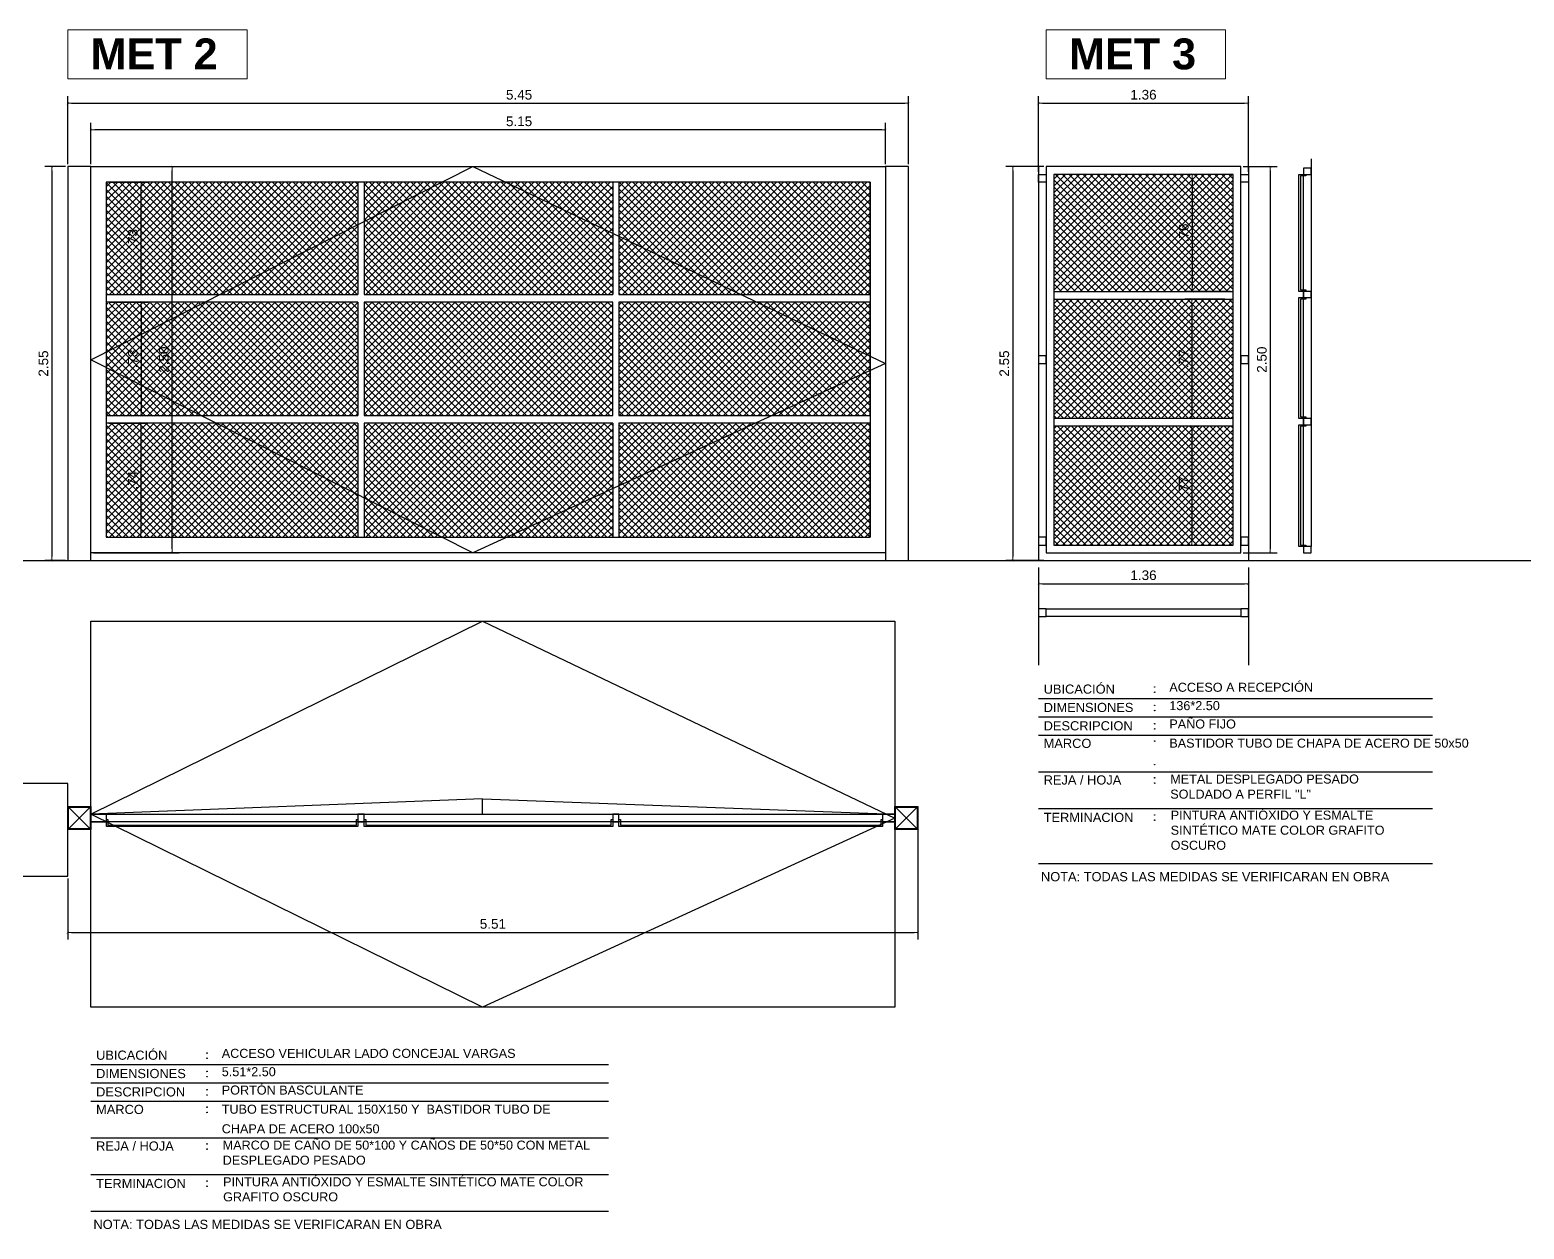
# Model space of a CAD drawing. Extents: x 465 to 637, y -105 to -61.
# Drawn here: x 529.53 to 539.2, y -83.04 to -75.27 of the extents above; entities that cross this region are included whole.
import ezdxf
from ezdxf.enums import TextEntityAlignment as Align

# ---------------------------------------------------------------- set-up
doc = ezdxf.new("R2010")
doc.units = 0
doc.linetypes.add('HIDDEN', pattern=[9.525, 6.35, -3.175])
for name, color, linetype in [('0.1', 1, 'Continuous'), ('01', 1, 'Continuous'), ('A-Proyección', 1, 'HIDDEN'), ('ROT-02', 136, 'Continuous'), ('ROT-TXT', 2, 'Continuous')]:
    doc.layers.add(name, color=color, linetype=linetype)
doc.layers.add('A-Aberturas', color=2, linetype='Continuous', lineweight=18)
doc.layers.add('A-Cotas', color=1, linetype='Continuous', lineweight=5)
doc.styles.add('ARIAL', font='arial.ttf')
doc.styles.add('ROMANS', font='arial.ttf')
doc.styles.add('SANSSERIFBOLD', font='sasb____.pfb')
doc.dimstyles.new('ST-COTA-25', dxfattribs={"dimscale": 0.25, "dimtxt": 0.18, "dimasz": 0.1, "dimexe": 0.18, "dimexo": 0.0625, "dimgap": 0.09, "dimtad": 1, "dimzin": 4, "dimdsep": 46, "dimtxsty": 'ARIAL', "dimblk1": 'COTA_N', "dimblk2": 'COTA_N', "dimsah": 1, "dimcen": 0.09, "dimclrd": 8, "dimclre": 8, "dimclrt": 140, "dimadec": 0, "dimazin": 0, "dimtfac": 1, "dimtix": 1, "dimtmove": 0, "dimatfit": 3, "dimldrblk": 'COTA_N', "dimfxl": 0.18, "dimtolj": 1, "dimtzin": 0, "dimarcsym": 0})

# ---------------------------------------------------------------- blocks, each defined once
blk = doc.blocks.new('COTA_N')
for p, q in [((-1, 0), (0, 0)), ((0, 0.5), (0, -0.5))]:
    blk.add_line(p, q)
at = {"color": 3, "const_width": 0.065}
blk.add_lwpolyline([(0.14, 0.14), (0.28, 0.28), (0, 0), (-0.14, -0.14), (-0.28, -0.28)], dxfattribs=at)
blk = doc.blocks.new('*D156')
at = {"layer": 'A-Cotas', "color": 8, "lineweight": -2, "transparency": 16777216}
for p, q in [((530.0386, -77.0374), (530.2943, -77.0374)), ((530.2493, -77.0624), (530.2493, -77.7453)), ((530.0386, -77.7703), (530.2943, -77.7703))]:
    blk.add_line(p, q, dxfattribs=at)
at = {"layer": 'Defpoints', "color": 0, "transparency": 16777216}
for p in [(530.023, -77.0374, 0), (530.023, -77.7703, 0), (530.2493, -77.7703)]:
    blk.add_point(p, dxfattribs=at)
at = {"layer": 'A-Cotas', "color": 8, "lineweight": -2, "transparency": 16777216, "xscale": 0.025, "yscale": 0.025, "zscale": 0.025}
for p, rotation in [((530.2493, -77.0374), 90), ((530.2493, -77.7703), 270)]:
    blk.add_blockref('COTA_N', p, dxfattribs=dict(at, rotation=rotation))
at = {"layer": 'A-Cotas', "transparency": 16777216, "insert": (530.1949, -77.4039), "char_height": 0.0625, "attachment_point": 5, "rotation": 90, "style": 'ARIAL'}
blk.add_mtext('\\A1;.73', dxfattribs=at)
blk = doc.blocks.new('*D157')
at = {"layer": 'A-Cotas', "color": 8, "lineweight": -2, "transparency": 16777216}
for p, q in [((530.0386, -77.8203), (530.2925, -77.8203)), ((530.2475, -77.8453), (530.2475, -78.5344)), ((530.0386, -78.5594), (530.2925, -78.5594))]:
    blk.add_line(p, q, dxfattribs=at)
at = {"layer": 'Defpoints', "color": 0, "transparency": 16777216}
for p in [(530.023, -77.8203, 0), (530.023, -78.5594, 0), (530.2475, -78.5594)]:
    blk.add_point(p, dxfattribs=at)
at = {"layer": 'A-Cotas', "color": 8, "lineweight": -2, "transparency": 16777216, "xscale": 0.025, "yscale": 0.025, "zscale": 0.025}
for p, rotation in [((530.2475, -77.8203), 90), ((530.2475, -78.5594), 270)]:
    blk.add_blockref('COTA_N', p, dxfattribs=dict(at, rotation=rotation))
at = {"layer": 'A-Cotas', "transparency": 16777216, "insert": (530.1938, -78.1899), "char_height": 0.0625, "attachment_point": 5, "rotation": 90, "style": 'ARIAL'}
blk.add_mtext('\\A1;.74', dxfattribs=at)
blk = doc.blocks.new('*D158')
at = {"layer": 'A-Cotas', "color": 8, "lineweight": -2, "transparency": 16777216}
for p, q in [((529.9408, -76.1594), (530.4952, -76.1594)), ((530.4502, -78.6344), (530.4502, -76.1844)), ((529.9408, -78.6594), (530.4952, -78.6594))]:
    blk.add_line(p, q, dxfattribs=at)
at = {"layer": 'Defpoints', "color": 0, "transparency": 16777216}
for p in [(529.9252, -76.1594, 0), (530.4502, -76.1594), (529.9252, -78.6594, 0)]:
    blk.add_point(p, dxfattribs=at)
at = {"layer": 'A-Cotas', "color": 8, "lineweight": -2, "transparency": 16777216, "xscale": 0.025, "yscale": 0.025, "zscale": 0.025}
for p, rotation in [((530.4502, -76.1594), 90), ((530.4502, -78.6594), 270)]:
    blk.add_blockref('COTA_N', p, dxfattribs=dict(at, rotation=rotation))
at = {"layer": 'A-Cotas', "transparency": 16777216, "insert": (530.3958, -77.4094), "char_height": 0.0625, "attachment_point": 5, "rotation": 90, "style": 'ARIAL'}
blk.add_mtext('\\A1;2.50', dxfattribs=at)
blk = doc.blocks.new('*D153')
at = {"layer": 'A-Cotas', "color": 8, "lineweight": -2, "transparency": 16777216}
for p, q in [((529.923, -76.1438), (529.923, -75.8757)), ((535.0445, -75.9207), (529.948, -75.9207)), ((535.0695, -76.1438), (535.0695, -75.8757))]:
    blk.add_line(p, q, dxfattribs=at)
at = {"layer": 'Defpoints', "color": 0, "transparency": 16777216}
for p in [(529.923, -75.9207), (529.923, -76.1594, 0), (535.0695, -76.1594, 0)]:
    blk.add_point(p, dxfattribs=at)
at = {"layer": 'A-Cotas', "color": 8, "lineweight": -2, "transparency": 16777216, "xscale": 0.025, "yscale": 0.025, "zscale": 0.025, "rotation": 180}
blk.add_blockref('COTA_N', (529.923, -75.9207), dxfattribs=at)
at = {"layer": 'A-Cotas', "color": 8, "lineweight": -2, "transparency": 16777216, "xscale": 0.025, "yscale": 0.025, "zscale": 0.025}
blk.add_blockref('COTA_N', (535.0695, -75.9207), dxfattribs=at)
at = {"layer": 'A-Cotas', "transparency": 16777216, "insert": (532.6962, -75.8662), "char_height": 0.0625, "attachment_point": 5, "style": 'ARIAL'}
blk.add_mtext('\\A1;5.15', dxfattribs=at)
blk = doc.blocks.new('*D154')
at = {"layer": 'A-Cotas', "color": 8, "lineweight": -2, "transparency": 16777216}
for p, q in [((529.7736, -76.1438), (529.7736, -75.7034)), ((529.7986, -75.7484), (535.1938, -75.7484)), ((535.2188, -76.1438), (535.2188, -75.7034))]:
    blk.add_line(p, q, dxfattribs=at)
at = {"layer": 'Defpoints', "color": 0, "transparency": 16777216}
for p in [(535.2188, -75.7484), (529.7736, -76.1594, 0), (535.2188, -76.1594)]:
    blk.add_point(p, dxfattribs=at)
at = {"layer": 'A-Cotas', "color": 8, "lineweight": -2, "transparency": 16777216, "xscale": 0.025, "yscale": 0.025, "zscale": 0.025, "rotation": 180}
blk.add_blockref('COTA_N', (529.7736, -75.7484), dxfattribs=at)
at = {"layer": 'A-Cotas', "color": 8, "lineweight": -2, "transparency": 16777216, "xscale": 0.025, "yscale": 0.025, "zscale": 0.025}
blk.add_blockref('COTA_N', (535.2188, -75.7484), dxfattribs=at)
at = {"layer": 'A-Cotas', "transparency": 16777216, "insert": (532.6962, -75.6941), "char_height": 0.0625, "attachment_point": 5, "style": 'ARIAL'}
blk.add_mtext('\\A1;5.45', dxfattribs=at)
blk = doc.blocks.new('*D155')
at = {"layer": 'A-Cotas', "color": 8, "lineweight": -2, "transparency": 16777216}
for p, q in [((529.758, -76.1594, 0), (529.6254, -76.1594, 0)), ((529.6704, -76.1844, 0), (529.6704, -78.6844, 0)), ((529.758, -78.7094, 0), (529.6254, -78.7094, 0))]:
    blk.add_line(p, q, dxfattribs=at)
at = {"layer": 'Defpoints', "color": 0, "transparency": 16777216}
for p in [(529.7736, -76.1594, 0), (529.6704, -78.7094, 0), (529.7736, -78.7094, 0)]:
    blk.add_point(p, dxfattribs=at)
at = {"layer": 'A-Cotas', "color": 8, "lineweight": -2, "transparency": 16777216, "xscale": 0.025, "yscale": 0.025, "zscale": 0.025}
for p, rotation in [((529.6704, -76.1594, 0), 90), ((529.6704, -78.7094, 0), 270)]:
    blk.add_blockref('COTA_N', p, dxfattribs=dict(at, rotation=rotation))
at = {"layer": 'A-Cotas', "transparency": 16777216, "insert": (529.616, -77.4344, 0), "char_height": 0.0625, "attachment_point": 5, "rotation": 90, "style": 'ARIAL'}
blk.add_mtext('\\A1;2.55', dxfattribs=at)
blk = doc.blocks.new('*D159')
at = {"layer": 'A-Cotas', "color": 8, "lineweight": -2, "transparency": 16777216}
for p, q in [((530.0386, -76.2594, 0), (530.2943, -76.2594, 0)), ((530.2493, -76.9624, 0), (530.2493, -76.2844, 0)), ((530.0386, -76.9874, 0), (530.2943, -76.9874, 0))]:
    blk.add_line(p, q, dxfattribs=at)
at = {"layer": 'Defpoints', "color": 0, "transparency": 16777216}
for p in [(530.023, -76.2594, 0), (530.2493, -76.2594, 0), (530.023, -76.9874, 0)]:
    blk.add_point(p, dxfattribs=at)
at = {"layer": 'A-Cotas', "color": 8, "lineweight": -2, "transparency": 16777216, "xscale": 0.025, "yscale": 0.025, "zscale": 0.025}
for p, rotation in [((530.2493, -76.2594, 0), 90), ((530.2493, -76.9874, 0), 270)]:
    blk.add_blockref('COTA_N', p, dxfattribs=dict(at, rotation=rotation))
at = {"layer": 'A-Cotas', "transparency": 16777216, "insert": (530.1949, -76.6234, 0), "char_height": 0.0625, "attachment_point": 5, "rotation": 90, "style": 'ARIAL'}
blk.add_mtext('\\A1;.73', dxfattribs=at)
blk = doc.blocks.new('*D160')
at = {"layer": 'A-Cotas', "color": 8, "lineweight": -2, "transparency": 16777216}
for p, q in [((536.0599, -76.1938), (536.0599, -75.7034)), ((536.0849, -75.7484), (537.3947, -75.7484)), ((537.4197, -76.1938), (537.4197, -75.7034))]:
    blk.add_line(p, q, dxfattribs=at)
at = {"layer": 'Defpoints', "color": 0, "transparency": 16777216}
for p in [(537.4197, -75.7484), (536.0599, -76.2094), (537.4197, -76.2094)]:
    blk.add_point(p, dxfattribs=at)
at = {"layer": 'A-Cotas', "color": 8, "lineweight": -2, "transparency": 16777216, "xscale": 0.025, "yscale": 0.025, "zscale": 0.025, "rotation": 180}
blk.add_blockref('COTA_N', (536.0599, -75.7484), dxfattribs=at)
at = {"layer": 'A-Cotas', "color": 8, "lineweight": -2, "transparency": 16777216, "xscale": 0.025, "yscale": 0.025, "zscale": 0.025}
blk.add_blockref('COTA_N', (537.4197, -75.7484), dxfattribs=at)
at = {"layer": 'A-Cotas', "transparency": 16777216, "insert": (536.7398, -75.694), "char_height": 0.0625, "attachment_point": 5, "style": 'ARIAL'}
blk.add_mtext('\\A1;1.36', dxfattribs=at)
blk = doc.blocks.new('*D161')
at = {"layer": 'A-Cotas', "color": 8, "lineweight": -2, "transparency": 16777216}
for p, q in [((536.0943, -76.1594), (535.848, -76.1594)), ((535.893, -76.1844), (535.893, -78.6844)), ((536.0943, -78.7094), (535.848, -78.7094))]:
    blk.add_line(p, q, dxfattribs=at)
at = {"layer": 'Defpoints', "color": 0, "transparency": 16777216}
for p in [(536.1099, -76.1594), (535.893, -78.7094), (536.1099, -78.7094)]:
    blk.add_point(p, dxfattribs=at)
at = {"layer": 'A-Cotas', "color": 8, "lineweight": -2, "transparency": 16777216, "xscale": 0.025, "yscale": 0.025, "zscale": 0.025}
for p, rotation in [((535.893, -76.1594), 90), ((535.893, -78.7094), 270)]:
    blk.add_blockref('COTA_N', p, dxfattribs=dict(at, rotation=rotation))
at = {"layer": 'A-Cotas', "transparency": 16777216, "insert": (535.8386, -77.4344), "char_height": 0.0625, "attachment_point": 5, "rotation": 90, "style": 'ARIAL'}
blk.add_mtext('\\A1;2.55', dxfattribs=at)
blk = doc.blocks.new('*D223')
at = {"layer": 'A-Cotas', "color": 8, "lineweight": -2, "transparency": 16777216}
for p, q in [((535.2794, -80.3933), (535.2794, -81.1629)), ((529.7736, -80.7693), (529.7736, -81.1629)), ((529.7986, -81.1179), (535.2544, -81.1179))]:
    blk.add_line(p, q, dxfattribs=at)
at = {"layer": 'Defpoints', "color": 0, "transparency": 16777216}
for p in [(535.2794, -80.3776), (529.7736, -80.7537), (535.2794, -81.1179)]:
    blk.add_point(p, dxfattribs=at)
at = {"layer": 'A-Cotas', "color": 8, "lineweight": -2, "transparency": 16777216, "xscale": 0.025, "yscale": 0.025, "zscale": 0.025, "rotation": 180}
blk.add_blockref('COTA_N', (529.7736, -81.1179), dxfattribs=at)
at = {"layer": 'A-Cotas', "color": 8, "lineweight": -2, "transparency": 16777216, "xscale": 0.025, "yscale": 0.025, "zscale": 0.025}
blk.add_blockref('COTA_N', (535.2794, -81.1179), dxfattribs=at)
at = {"layer": 'A-Cotas', "transparency": 16777216, "insert": (532.5265, -81.0634), "char_height": 0.0625, "attachment_point": 5, "style": 'ARIAL'}
blk.add_mtext('\\A1;5.51', dxfattribs=at)
blk = doc.blocks.new('*D224')
at = {"layer": 'A-Cotas', "color": 8, "lineweight": -2, "transparency": 16777216}
for p, q in [((536.0599, -78.7715), (536.0599, -78.9048)), ((536.0849, -78.8598), (537.3947, -78.8598)), ((537.4197, -78.7715), (537.4197, -78.9048))]:
    blk.add_line(p, q, dxfattribs=at)
at = {"layer": 'Defpoints', "color": 0, "transparency": 16777216}
for p in [(536.0599, -78.7558), (537.4197, -78.7558), (537.4197, -78.8598)]:
    blk.add_point(p, dxfattribs=at)
at = {"layer": 'A-Cotas', "color": 8, "lineweight": -2, "transparency": 16777216, "xscale": 0.025, "yscale": 0.025, "zscale": 0.025, "rotation": 180}
blk.add_blockref('COTA_N', (536.0599, -78.8598), dxfattribs=at)
at = {"layer": 'A-Cotas', "color": 8, "lineweight": -2, "transparency": 16777216, "xscale": 0.025, "yscale": 0.025, "zscale": 0.025}
blk.add_blockref('COTA_N', (537.4197, -78.8598), dxfattribs=at)
at = {"layer": 'A-Cotas', "transparency": 16777216, "insert": (536.7398, -78.8054), "char_height": 0.0625, "attachment_point": 5, "style": 'ARIAL'}
blk.add_mtext('\\A1;1.36', dxfattribs=at)
blk = doc.blocks.new('*D225')
at = {"layer": 'A-Cotas', "color": 8, "lineweight": -2, "transparency": 16777216}
for p, q in [((537.3853, -76.1594), (537.6058, -76.1594)), ((537.5608, -76.1844), (537.5608, -78.6344)), ((537.3853, -78.6594), (537.6058, -78.6594))]:
    blk.add_line(p, q, dxfattribs=at)
at = {"layer": 'Defpoints', "color": 0, "transparency": 16777216}
for p in [(537.3697, -76.1594), (537.3697, -78.6594), (537.5608, -78.6594)]:
    blk.add_point(p, dxfattribs=at)
at = {"layer": 'A-Cotas', "color": 8, "lineweight": -2, "transparency": 16777216, "xscale": 0.025, "yscale": 0.025, "zscale": 0.025}
for p, rotation in [((537.5608, -76.1594), 90), ((537.5608, -78.6594), 270)]:
    blk.add_blockref('COTA_N', p, dxfattribs=dict(at, rotation=rotation))
at = {"layer": 'A-Cotas', "transparency": 16777216, "insert": (537.5063, -77.4094), "char_height": 0.0625, "attachment_point": 5, "rotation": 90, "style": 'ARIAL'}
blk.add_mtext('\\A1;2.50', dxfattribs=at)
blk = doc.blocks.new('*D228')
at = {"layer": 'A-Cotas', "color": 8, "lineweight": -2, "transparency": 16777216}
for p, q in [((537.3041, -76.2094), (537.0101, -76.2094)), ((537.0551, -76.2344), (537.0551, -76.9424)), ((537.3041, -76.9674), (537.0101, -76.9674))]:
    blk.add_line(p, q, dxfattribs=at)
at = {"layer": 'Defpoints', "color": 0, "transparency": 16777216}
for p in [(537.3197, -76.2094), (537.0551, -76.9674), (537.3197, -76.9674)]:
    blk.add_point(p, dxfattribs=at)
at = {"layer": 'A-Cotas', "color": 8, "lineweight": -2, "transparency": 16777216, "xscale": 0.025, "yscale": 0.025, "zscale": 0.025}
for p, rotation in [((537.0551, -76.2094), 90), ((537.0551, -76.9674), 270)]:
    blk.add_blockref('COTA_N', p, dxfattribs=dict(at, rotation=rotation))
at = {"layer": 'A-Cotas', "transparency": 16777216, "insert": (537.0007, -76.5884), "char_height": 0.0625, "attachment_point": 5, "rotation": 90, "style": 'ARIAL'}
blk.add_mtext('\\A1;.76', dxfattribs=at)
blk = doc.blocks.new('*D229')
at = {"layer": 'A-Cotas', "color": 8, "lineweight": -2, "transparency": 16777216}
for p, q in [((537.2655, -77.0174), (537.0083, -77.0174)), ((537.0533, -77.0424), (537.0533, -77.7653)), ((537.3041, -77.7903), (537.0083, -77.7903))]:
    blk.add_line(p, q, dxfattribs=at)
at = {"layer": 'Defpoints', "color": 0, "transparency": 16777216}
for p in [(537.2811, -77.0174), (537.0533, -77.7903), (537.3197, -77.7903)]:
    blk.add_point(p, dxfattribs=at)
at = {"layer": 'A-Cotas', "color": 8, "lineweight": -2, "transparency": 16777216, "xscale": 0.025, "yscale": 0.025, "zscale": 0.025}
for p, rotation in [((537.0533, -77.0174), 90), ((537.0533, -77.7903), 270)]:
    blk.add_blockref('COTA_N', p, dxfattribs=dict(at, rotation=rotation))
at = {"layer": 'A-Cotas', "transparency": 16777216, "insert": (536.9996, -77.4039), "char_height": 0.0625, "attachment_point": 5, "rotation": 90, "style": 'ARIAL'}
blk.add_mtext('\\A1;.77', dxfattribs=at)
blk = doc.blocks.new('*D230')
at = {"layer": 'A-Cotas', "color": 8, "lineweight": -2, "transparency": 16777216}
for p, q in [((537.0533, -77.8653), (537.0533, -78.5844)), ((537.069, -77.8403), (537.0983, -77.8403)), ((537.069, -78.6094), (537.0983, -78.6094))]:
    blk.add_line(p, q, dxfattribs=at)
at = {"layer": 'Defpoints', "color": 0, "transparency": 16777216}
for p in [(537.0533, -77.8403), (537.0533, -78.6094), (537.0533, -78.6094)]:
    blk.add_point(p, dxfattribs=at)
at = {"layer": 'A-Cotas', "color": 8, "lineweight": -2, "transparency": 16777216, "xscale": 0.025, "yscale": 0.025, "zscale": 0.025}
for p, rotation in [((537.0533, -77.8403), 90), ((537.0533, -78.6094), 270)]:
    blk.add_blockref('COTA_N', p, dxfattribs=dict(at, rotation=rotation))
at = {"layer": 'A-Cotas', "transparency": 16777216, "insert": (536.9996, -78.2249), "char_height": 0.0625, "attachment_point": 5, "rotation": 90, "style": 'ARIAL'}
blk.add_mtext('\\A1;.77', dxfattribs=at)

msp = doc.modelspace()

# ---------------------------------------------------------------- hatches: boundary and pattern name
at = {"layer": '01'}
h = msp.add_hatch(dxfattribs=at)
h.set_pattern_fill('ANSI37', color=252, scale=0.01)
h.set_pattern_definition([(45, (-24.68206, 28.89399), (-0.0224506403, 0.0224506403), []), (135, (-24.68206, 28.89399), (-0.0224506403, -0.0224506403), [])])
h.paths.add_polyline_path([(537.3197, -76.9674), (537.3197, -76.2094), (536.1599, -76.2094), (536.1599, -76.9674)])
h.paths.add_polyline_path([(536.1599, -77.0174), (536.1599, -77.7903), (537.3197, -77.7903), (537.3197, -77.0174)])
h.paths.add_polyline_path([(536.1599, -77.8403), (536.1599, -78.6094), (537.3197, -78.6094), (537.3197, -77.8403)])
h = msp.add_hatch(dxfattribs=at)
h.set_pattern_fill('ANSI37', color=252, scale=0.01)
h.set_pattern_definition([(45, (115.306123, 317.935397), (-0.0224506403, 0.0224506403), []), (135, (115.306123, 317.935397), (-0.0224506403, -0.0224506403), [])])
h.paths.add_polyline_path([(531.6527, -77.7703), (531.6527, -77.0374), (530.023, -77.0429), (530.023, -77.7759)])
h.paths.add_polyline_path([(533.3425, -77.0374), (533.3425, -77.7703), (534.9695, -77.7703), (534.9695, -77.0374)])
h.paths.add_polyline_path([(533.3025, -77.7703), (533.3025, -77.0374), (531.6927, -77.0374), (531.6927, -77.7703)])
h.paths.add_polyline_path([(531.6527, -76.9874), (531.6527, -76.2594), (530.023, -76.2594), (530.023, -76.9874)])
h.paths.add_polyline_path([(533.3025, -76.9874), (533.3025, -76.2594), (531.6927, -76.2594), (531.6927, -76.9874)])
h.paths.add_polyline_path([(533.3425, -76.2594), (533.3425, -76.9874), (534.9695, -76.9874), (534.9695, -76.2594)])
h.paths.add_polyline_path([(531.6527, -78.5594), (531.6527, -77.8203), (530.023, -77.8203), (530.023, -78.5594)])
h.paths.add_polyline_path([(533.3025, -78.5594), (533.3025, -77.8203), (531.6927, -77.8203), (531.6927, -78.5594)])
h.paths.add_polyline_path([(533.3425, -77.8203), (533.3425, -78.5594), (534.9695, -78.5594), (534.9695, -77.8203)])

# ---------------------------------------------------------------- linework, layer by layer
at = {"color": 2, "elevation": 0}
for points in [[(529.7736, -78.7094), (529.923, -78.7094), (529.923, -76.1594), (529.7736, -76.1594)], [(535.0695, -78.7094), (535.2188, -78.7094), (535.2188, -76.1594), (535.0695, -76.1594)], [(537.791, -76.2094), (537.791, -76.2194), (537.756, -76.2194), (537.756, -76.9574), (537.791, -76.9574), (537.791, -76.9674), (537.746, -76.9674), (537.746, -76.2094)], [(531.6927, -80.3876), (531.7027, -80.3876), (531.7027, -80.4226), (533.2925, -80.4226), (533.2925, -80.3876), (533.3025, -80.3876), (533.3025, -80.4326), (531.6927, -80.4326)], [(533.3425, -80.3876), (533.3525, -80.3876), (533.3525, -80.4226), (535.0401, -80.4226), (535.0401, -80.3876), (535.0501, -80.3876), (535.0501, -80.4326), (533.3425, -80.4326)]]:
    msp.add_lwpolyline(points, close=True, dxfattribs=at)
at = {"color": 2}
for points in [[(536.0599, -76.1594), (536.0599, -78.7094)], [(537.4197, -76.1594), (537.4197, -78.7094)], [(536.0599, -78.7558), (536.0599, -79.387)], [(537.4197, -78.7558), (537.4197, -79.387)]]:
    msp.add_lwpolyline(points, dxfattribs=at)
at = {"color": 3, "elevation": 0}
for points in [[(537.776, -76.1694), (537.776, -76.2094), (537.826, -76.2094), (537.826, -76.1694)], [(537.776, -77.7903), (537.776, -77.8303), (537.826, -77.8303), (537.826, -77.7903)], [(537.776, -78.6194), (537.776, -78.6594), (537.826, -78.6594), (537.826, -78.6194)], [(531.6527, -80.4026), (531.6927, -80.4026), (531.6927, -80.3526), (531.6527, -80.3526)], [(533.3025, -80.4026), (533.3425, -80.4026), (533.3425, -80.3526), (533.3025, -80.3526)], [(535.0501, -80.4026), (535.1294, -80.4026), (535.1294, -80.3526), (535.0501, -80.3526)]]:
    msp.add_lwpolyline(points, close=True, dxfattribs=at)
at = {"color": 2}
for points in [[(537.791, -77.0074), (537.791, -77.0174), (537.756, -77.0174), (537.756, -77.7803), (537.791, -77.7803), (537.791, -77.7903), (537.746, -77.7903), (537.746, -77.0074)], [(537.791, -77.8303), (537.791, -77.8403), (537.756, -77.8403), (537.756, -78.6094), (537.791, -78.6094), (537.791, -78.6194), (537.746, -78.6194), (537.746, -77.8303)], [(530.0236, -80.3876), (530.0336, -80.3876), (530.0336, -80.4226), (531.6427, -80.4226), (531.6427, -80.3876), (531.6527, -80.3876), (531.6527, -80.4326), (530.0236, -80.4326)]]:
    msp.add_lwpolyline(points, close=True, dxfattribs=at)
at = {"color": 3}
for points in [[(537.776, -76.9674), (537.776, -77.0074), (537.826, -77.0074), (537.826, -76.9674)], [(536.1099, -79.0221), (537.3697, -79.0221), (537.3697, -79.0721), (536.1099, -79.0721)], [(529.7736, -80.3026), (529.9236, -80.3026), (529.9236, -80.4526), (529.7736, -80.4526)], [(529.7786, -80.3076), (529.9186, -80.3076), (529.9186, -80.4476), (529.7786, -80.4476)], [(535.1294, -80.3026), (535.2794, -80.3026), (535.2794, -80.4526), (535.1294, -80.4526)], [(535.1344, -80.3076), (535.2744, -80.3076), (535.2744, -80.4476), (535.1344, -80.4476)], [(529.9236, -80.4026), (530.0236, -80.4026), (530.0236, -80.3526), (529.9236, -80.3526)]]:
    msp.add_lwpolyline(points, close=True, dxfattribs=at)
at = {"color": 5}
msp.add_lwpolyline([(529.4736, -80.7537), (529.7736, -80.7537), (529.7736, -80.1537), (529.4736, -80.1537)], close=True, dxfattribs=at)
at = {"color": 1}
for points in [[(529.7786, -80.3076), (529.9186, -80.4476)], [(529.7786, -80.4476), (529.9186, -80.3076)], [(535.1344, -80.3076), (535.2744, -80.4476)], [(535.1344, -80.4476), (535.2744, -80.3076)]]:
    msp.add_lwpolyline(points, dxfattribs=at)
at = {"layer": '0.1'}
for p, q in [((536.0599, -79.6028), (538.6104, -79.6028)), ((536.0599, -79.7216), (538.6104, -79.7216)), ((536.0599, -79.8405), (538.6104, -79.8405)), ((536.0599, -80.0782), (538.6104, -80.0782)), ((536.0599, -80.3159), (538.6104, -80.3159)), ((536.0599, -80.6725), (538.6104, -80.6725)), ((529.9236, -81.9733), (533.2757, -81.9733)), ((529.9236, -82.0922), (533.2757, -82.0922)), ((529.9236, -82.211), (533.2757, -82.211)), ((529.9236, -82.4488), (533.2757, -82.4488)), ((529.9236, -82.4488), (533.2757, -82.4488)), ((529.9236, -82.6865), (533.2757, -82.6865)), ((529.9236, -82.6865), (533.2757, -82.6865)), ((529.9236, -82.6865), (533.2757, -82.6865)), ((529.9236, -82.6865), (533.2757, -82.6865)), ((529.9236, -82.9242), (533.2757, -82.9242))]:
    msp.add_line(p, q, dxfattribs=at)
at = {"layer": '0.1', "color": 5}
msp.add_lwpolyline([(524.0143, -78.7094), (631.8609, -78.7094)], dxfattribs=at)
at = {"layer": '01', "elevation": 0}
for points in [[(537.826, -76.1094), (537.826, -78.6194), (537.776, -78.6194), (537.776, -76.2094), (537.826, -76.2094)], [(537.826, -76.2094), (537.826, -78.6194), (537.776, -78.6194), (537.776, -76.2094), (537.826, -76.2094)], [(530.023, -76.2594), (530.023, -78.5594)], [(533.3425, -76.9874), (534.9695, -76.9874), (534.9695, -76.2594), (530.023, -76.2594), (530.023, -76.9874), (531.6527, -76.9874)], [(531.6527, -76.2594), (531.6527, -76.9874)], [(531.6927, -76.2594), (531.6927, -76.9874)], [(533.3025, -76.2594), (533.3025, -76.9874)], [(533.3425, -76.2594), (533.3425, -76.9874)], [(534.9695, -76.2594), (534.9695, -78.5594)], [(531.6927, -76.9874), (533.3025, -76.9874)], [(531.6527, -77.0374), (530.023, -77.0374), (530.023, -77.7703), (531.6527, -77.7703)], [(531.6527, -77.0374), (531.6527, -77.7703)], [(531.6527, -77.8203), (530.023, -77.8203), (530.023, -78.5594), (534.9695, -78.5594), (534.9695, -77.8203), (533.3425, -77.8203)], [(533.3025, -77.8203), (531.6927, -77.8203)], [(533.3025, -77.8203), (533.3025, -78.5594)], [(533.3425, -77.8203), (533.3425, -78.5594)]]:
    msp.add_lwpolyline(points, dxfattribs=at)
for points in [[(529.923, -76.1594), (535.0695, -76.1594), (535.0695, -78.6594), (529.923, -78.6594)], [(533.3025, -77.7703), (533.3025, -77.0374), (531.6927, -77.0374), (531.6927, -77.7703)], [(533.3425, -77.7703), (534.9695, -77.7703), (534.9695, -77.0374), (533.3425, -77.0374)]]:
    msp.add_lwpolyline(points, close=True, dxfattribs=at)
at = {"layer": '01'}
for points in [[(536.1099, -76.2594), (536.0599, -76.2594), (536.0599, -76.2094), (536.1099, -76.2094)], [(536.1099, -78.6594), (537.3697, -78.6594), (537.3697, -76.1594), (536.1099, -76.1594)], [(536.1599, -78.6094), (537.3197, -78.6094), (537.3197, -76.2094), (536.1599, -76.2094)], [(537.4197, -76.2594), (537.3697, -76.2594), (537.3697, -76.2094), (537.4197, -76.2094)], [(536.1099, -77.3844), (536.0599, -77.3844), (536.0599, -77.4344), (536.1099, -77.4344)], [(537.4197, -77.3844), (537.3697, -77.3844), (537.3697, -77.4344), (537.4197, -77.4344)], [(536.1099, -78.5594), (536.0599, -78.5594), (536.0599, -78.6094), (536.1099, -78.6094)], [(537.4197, -78.5594), (537.3697, -78.5594), (537.3697, -78.6094), (537.4197, -78.6094)], [(536.1099, -79.0221), (536.0599, -79.0221), (536.0599, -79.0721), (536.1099, -79.0721)], [(537.4197, -79.0221), (537.3697, -79.0221), (537.3697, -79.0721), (537.4197, -79.0721)]]:
    msp.add_lwpolyline(points, close=True, dxfattribs=at)
for points in [[(536.1599, -76.9674), (537.3197, -76.9674)], [(536.1599, -77.0174), (537.3197, -77.0174)], [(537.3197, -77.7903), (536.1599, -77.7903)], [(531.6527, -77.8203), (531.6527, -78.5594)], [(531.6927, -77.8203), (531.6927, -78.5594)], [(537.3197, -77.8403), (536.1599, -77.8403)], [(532.4583, -80.3526), (532.4583, -80.2526), (529.9236, -80.3526)], [(532.4583, -80.2526), (535.1288, -80.3526)], [(529.9236, -80.3526), (535.1294, -80.3526), (535.1294, -80.4026), (529.9236, -80.4026), (529.9236, -80.3526)], [(529.9236, -80.3526), (535.1294, -80.3526), (535.1294, -80.4026), (529.9236, -80.4026), (529.9236, -80.3526)]]:
    msp.add_lwpolyline(points, dxfattribs=at)
at = {"layer": '01', "color": 251, "elevation": 0}
msp.add_lwpolyline([(529.9236, -79.1027), (535.1294, -79.1027), (535.1294, -81.6026), (529.9236, -81.6026)], close=True, dxfattribs=at)
at = {"layer": 'A-Cotas', "color": 1}
msp.add_lwpolyline([(529.7736, -75.5907), (530.9352, -75.5907), (530.9352, -75.2737), (529.7736, -75.2737)], close=True, dxfattribs=at)
at = {"layer": 'A-Cotas', "color": 1, "elevation": 0}
msp.add_lwpolyline([(536.1099, -75.5907), (537.2715, -75.5907), (537.2715, -75.2737), (536.1099, -75.2737)], close=True, dxfattribs=at)
at = {"layer": 'A-Proyección', "elevation": 0}
msp.add_lwpolyline([(532.3976, -76.1594), (535.0695, -77.4344), (532.3976, -78.6594), (529.923, -77.4094), (532.3976, -76.1594)], dxfattribs=at)
at = {"layer": 'A-Proyección', "color": 251, "elevation": 0}
msp.add_lwpolyline([(532.4583, -79.1027), (535.1294, -80.3776), (532.4583, -81.6026), (529.9236, -80.3526), (532.4583, -79.1027)], dxfattribs=at)
at = {"layer": 'ROT-02'}
msp.add_line((529.9236, -82.211), (533.2757, -82.211), dxfattribs=at)
at = {"layer": 'ROT-TXT'}
for centre in [(536.8121, -79.5288), (536.8121, -79.5627), (536.8121, -79.6477), (536.8121, -79.6815), (536.8121, -79.7666), (536.8121, -79.8004), (536.8121, -79.8792), (536.8121, -80.0319), (536.8121, -80.1173), (536.8121, -80.1511), (536.8121, -80.3577), (536.8121, -80.3915), (530.6758, -81.8994), (530.6758, -81.9332), (530.6758, -82.0182), (530.6758, -82.0521), (530.6758, -82.1371), (530.6758, -82.1709), (530.6758, -82.2498), (530.6758, -82.2836), (530.6758, -82.4878), (530.6758, -82.5216), (530.6758, -82.7283), (530.6758, -82.7621)]:
    msp.add_circle(centre, 0.00199, dxfattribs=at)

# ---------------------------------------------------------------- texts
at = {"layer": 'A-Aberturas', "style": 'SANSSERIFBOLD'}
for s, p in [('MET 2', (529.9214, -75.5291)), ('MET 3', (536.2577, -75.5291, 0))]:
    msp.add_text(s, height=0.2, dxfattribs=at).set_placement(p)
at = {"layer": 'ROT-TXT', "style": 'ROMANS'}
for s, height, p in [('UBICACIÓN', 0.05943, (536.0932, -79.5425)), ('DIMENSIONES', 0.059429, (536.0932, -79.6613)), ('DESCRIPCION', 0.059429, (536.0932, -79.7802)), ('MARCO', 0.05943, (536.0932, -79.8938)), ('REJA / HOJA', 0.059429, (536.0932, -80.1308)), ('TERMINACION', 0.059429, (536.0932, -80.3734)), ('UBICACIÓN', 0.05943, (529.9569, -81.913)), ('DIMENSIONES', 0.059429, (529.9569, -82.0319)), ('DESCRIPCION', 0.059429, (529.9569, -82.1507)), ('MARCO', 0.05943, (529.9569, -82.2643)), ('REJA / HOJA', 0.059429, (529.9569, -82.5013)), ('TERMINACION', 0.059429, (529.9569, -82.744))]:
    msp.add_text(s, height=height, dxfattribs=at).set_placement(p, align=Align.MIDDLE_LEFT)
for s, height, p in [('ACCESO A RECEPCIÓN', 0.0585, (536.9069, -79.5599)), ('136*2.50', 0.0585, (536.9069, -79.6788)), ('PAÑO FIJO', 0.0585, (536.9069, -79.7976)), ('NOTA: TODAS LAS MEDIDAS SE VERIFICARAN EN OBRA', 0.059429, (536.0759, -80.7868)), ('ACCESO VEHICULAR LADO CONCEJAL VARGAS', 0.0585, (530.7707, -81.9305)), ('5.51*2.50', 0.0585, (530.7707, -82.0493)), ('PORTÓN BASCULANTE', 0.0585, (530.7707, -82.1682)), ('NOTA: TODAS LAS MEDIDAS SE VERIFICARAN EN OBRA', 0.059429, (529.9396, -83.0385))]:
    msp.add_text(s, height=height, dxfattribs=at).set_placement(p)
at = {"layer": 'ROT-TXT', "char_height": 0.0585, "attachment_point": 1, "style": 'ROMANS'}
for s, insert, width in [('\\pxsm1.3;BASTIDOR TUBO DE CHAPA DE ACERO DE 50x50', (536.9069, -79.8631), 1.92176), ('METAL DESPLEGADO PESADO SOLDADO A PERFIL "L"  ', (536.913, -80.0957), 1.547612), ('PINTURA ANTIÓXIDO Y ESMALTE SINTÉTICO MATE COLOR GRAFITO OSCURO', (536.9157, -80.3295), 1.416244), ('\\pxsm1.3;TUBO ESTRUCTURAL 150X150 Y  BASTIDOR TUBO DE CHAPA DE ACERO 100x50', (530.7707, -82.2337), 2.386805), ('MARCO DE CAÑO DE 50*100 Y CAÑOS DE 50*50 CON METAL DESPLEGADO PESADO', (530.7767, -82.4662), 2.498965), ('PINTURA ANTIÓXIDO Y ESMALTE SINTÉTICO MATE COLOR GRAFITO OSCURO', (530.7794, -82.7037), 2.498725)]:
    msp.add_mtext(s, dxfattribs=dict(at, insert=insert, width=width))

# ---------------------------------------------------------------- dimensions: what is measured, and where the dimension line sits
at = {"layer": 'A-Cotas'}
for base, p1, p2, picture, middle in [((535.2188, -75.7484), (529.7736, -76.1594, 0), (535.2188, -76.1594), '*D154', (532.6962, -75.7484)), ((529.923, -75.9207), (535.0695, -76.1594, 0), (529.923, -76.1594, 0), '*D153', (532.6962, -75.9207))]:
    dim = msp.add_linear_dim(base=base, p1=p1, p2=p2, dimstyle='ST-COTA-25', override={"dimtxt": 0.25, "dimclrt": 256}, dxfattribs=at)
    dim.commit()
    dim.dimension.update_dxf_attribs({"geometry": picture, "text_midpoint": middle, "dimtype": 160})
for base, p1, p2, picture, middle in [((537.4197, -75.7484), (536.0599, -76.2094), (537.4197, -76.2094), '*D160', (536.7398, -75.694)), ((537.4197, -78.8598), (536.0599, -78.7558), (537.4197, -78.7558), '*D224', (536.7398, -78.8054)), ((535.2794, -81.1179), (529.7736, -80.7537), (535.2794, -80.3776), '*D223', (532.5265, -81.0634))]:
    dim = msp.add_linear_dim(base=base, p1=p1, p2=p2, dimstyle='ST-COTA-25', override={"dimtxt": 0.25, "dimclrt": 256}, dxfattribs=at)
    dim.commit()
    dim.dimension.update_dxf_attribs({"geometry": picture, "text_midpoint": middle})
for base, p1, p2, picture, middle in [((529.6704, -78.7094, 0), (529.7736, -76.1594, 0), (529.7736, -78.7094, 0), '*D155', (529.616, -77.4344, 0)), ((530.4502, -76.1594), (529.9252, -78.6594, 0), (529.9252, -76.1594, 0), '*D158', (530.3958, -77.4094)), ((535.893, -78.7094), (536.1099, -76.1594), (536.1099, -78.7094), '*D161', (535.8386, -77.4344)), ((537.5608, -78.6594), (537.3697, -76.1594), (537.3697, -78.6594), '*D225', (537.5063, -77.4094)), ((537.0551, -76.9674), (537.3197, -76.2094), (537.3197, -76.9674), '*D228', (537.0007, -76.5884)), ((530.2493, -76.2594, 0), (530.023, -76.9874, 0), (530.023, -76.2594, 0), '*D159', (530.1949, -76.6234, 0)), ((537.0533, -77.7903), (537.2811, -77.0174), (537.3197, -77.7903), '*D229', (536.9996, -77.4039)), ((530.2493, -77.7703), (530.023, -77.0374, 0), (530.023, -77.7703, 0), '*D156', (530.1949, -77.4039)), ((530.2475, -78.5594), (530.023, -77.8203, 0), (530.023, -78.5594, 0), '*D157', (530.1938, -78.1899)), ((537.0533, -78.6094), (537.0533, -77.8403), (537.0533, -78.6094), '*D230', (536.9996, -78.2249))]:
    dim = msp.add_linear_dim(base=base, p1=p1, p2=p2, angle=90, dimstyle='ST-COTA-25', override={"dimtxt": 0.25, "dimclrt": 256}, dxfattribs=at)
    dim.commit()
    dim.dimension.update_dxf_attribs({"geometry": picture, "text_midpoint": middle})

doc.saveas('drawing.dxf')
